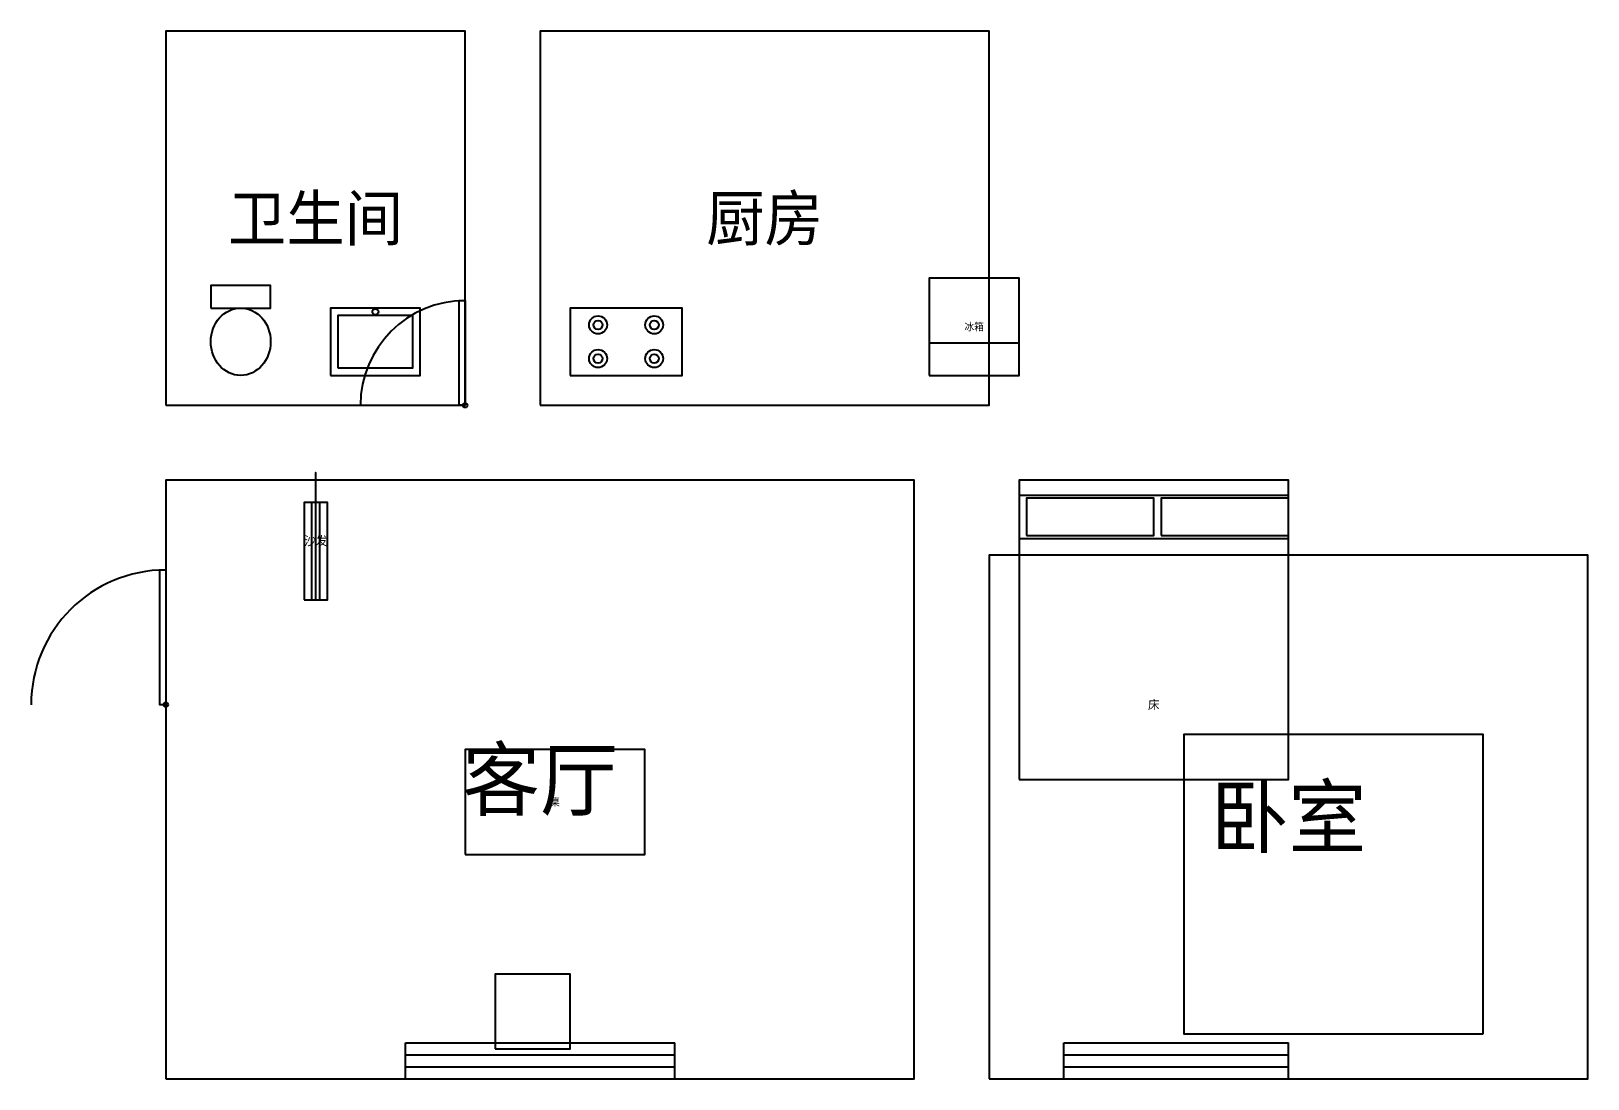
# Model space of a CAD drawing. Extents: x -900 to 9500, y 0 to 7000.
import ezdxf
from ezdxf.enums import TextEntityAlignment as Align

# ---------------------------------------------------------------- set-up
doc = ezdxf.new("R2010")
doc.units = 13
for name, color, linetype in [('DOOR', 30, 'Continuous'), ('FURNITURE', 8, 'Continuous'), ('TEXT', 3, 'Continuous'), ('WALL', 7, 'Continuous'), ('WINDOW', 140, 'Continuous')]:
    doc.layers.add(name, color=color, linetype=linetype)

# ---------------------------------------------------------------- blocks, each defined once
blk = doc.blocks.new('W_1800')
at = {"layer": 'WINDOW'}
for p, q in [((0, 240), (1800, 240)), ((0, 0), (0, 240)), ((1800, 0), (1800, 240)), ((0, 160), (1800, 160)), ((0, 80), (1800, 80)), ((0, 0), (1800, 0))]:
    blk.add_line(p, q, dxfattribs=at)
blk = doc.blocks.new('M_900')
at = {"layer": 'DOOR'}
blk.add_lwpolyline([(0, 0), (0, 40), (900, 40), (900, 0)], close=True, dxfattribs=at)
blk.add_circle((0, 0), 15, dxfattribs=at)
blk.add_arc((0, 0), 900, 0, 90, dxfattribs=at)
blk = doc.blocks.new('SOFA_3P')
at = {"layer": 'FURNITURE'}
for p, q in [((-25, 0), (-25, 650)), ((28, 0), (28, 650))]:
    blk.add_line(p, q, dxfattribs=at)
for points in [[(0, 0), (3, 0), (3, 850), (0, 850)], [(0, 650), (3, 650), (3, 850), (0, 850)], [(-77, 0), (3, 0), (3, 650), (-77, 650)], [(0, 0), (80, 0), (80, 650), (0, 650)]]:
    blk.add_lwpolyline(points, close=True, dxfattribs=at)
blk.add_text('沙发', height=60, dxfattribs=at).set_placement((2, 395), align=Align.MIDDLE_CENTER)
blk = doc.blocks.new('TABLE_1200')
at = {"layer": 'FURNITURE'}
blk.add_lwpolyline([(0, 0), (1200, 0), (1200, 700), (0, 700)], close=True, dxfattribs=at)
blk.add_text('桌', height=50, dxfattribs=at).set_placement((600, 350), align=Align.MIDDLE_CENTER)
blk = doc.blocks.new('TV')
at = {"layer": 'FURNITURE'}
blk.add_lwpolyline([(0, 0), (500, 0), (500, 500), (0, 500)], close=True, dxfattribs=at)
blk = doc.blocks.new('W_1500')
at = {"layer": 'WINDOW'}
for p, q in [((0, 240), (1500, 240)), ((0, 0), (0, 240)), ((1500, 0), (1500, 240)), ((0, 160), (1500, 160)), ((0, 80), (1500, 80)), ((0, 0), (1500, 0))]:
    blk.add_line(p, q, dxfattribs=at)
blk = doc.blocks.new('BED_1800')
at = {"layer": 'FURNITURE'}
blk.add_line((0, 1610), (1800, 1610), dxfattribs=at)
for points in [[(0, 0), (1800, 0), (1800, 2000), (0, 2000)], [(0, 1900), (1800, 1900), (1800, 2000), (0, 2000)], [(50, 1630), (900, 1630), (900, 1880), (50, 1880)], [(950, 1630), (1800, 1630), (1800, 1880), (950, 1880)]]:
    blk.add_lwpolyline(points, close=True, dxfattribs=at)
blk.add_text('床', height=60, dxfattribs=at).set_placement((900, 500), align=Align.MIDDLE_CENTER)
blk = doc.blocks.new('WARDROBE_2000')
at = {"layer": 'FURNITURE'}
blk.add_lwpolyline([(0, 0), (2000, 0), (2000, 2000), (0, 2000)], close=True, dxfattribs=at)
blk = doc.blocks.new('M_700')
at = {"layer": 'DOOR'}
blk.add_lwpolyline([(0, 0), (0, 40), (700, 40), (700, 0)], close=True, dxfattribs=at)
blk.add_circle((0, 0), 15, dxfattribs=at)
blk.add_arc((0, 0), 700, 0, 90, dxfattribs=at)
blk = doc.blocks.new('TOILET')
at = {"layer": 'FURNITURE'}
blk.add_lwpolyline([(0, 450), (400, 450), (400, 600), (0, 600)], close=True, dxfattribs=at)
blk.add_ellipse((200, 225), major_axis=(0, 225), ratio=0.888889, dxfattribs=at)
blk = doc.blocks.new('SINK')
at = {"layer": 'FURNITURE'}
for points in [[(0, 0), (600, 0), (600, 450), (0, 450)], [(50, 50), (550, 50), (550, 400), (50, 400)]]:
    blk.add_lwpolyline(points, close=True, dxfattribs=at)
blk.add_circle((300, 425), 20, dxfattribs=at)
blk = doc.blocks.new('STOVE')
at = {"layer": 'FURNITURE'}
blk.add_lwpolyline([(0, 0), (750, 0), (750, 450), (0, 450)], close=True, dxfattribs=at)
for centre, radius in [((187.5, 337.5), 60), ((187.5, 337.5), 30), ((562.5, 337.5), 60), ((562.5, 337.5), 30), ((187.5, 112.5), 60), ((187.5, 112.5), 30), ((562.5, 112.5), 60), ((562.5, 112.5), 30)]:
    blk.add_circle(centre, radius, dxfattribs=at)
blk = doc.blocks.new('FRIDGE')
at = {"layer": 'FURNITURE'}
blk.add_line((0, 217), (600, 217), dxfattribs=at)
blk.add_lwpolyline([(0, 0), (600, 0), (600, 650), (0, 650)], close=True, dxfattribs=at)
blk.add_text('冰箱', height=50, dxfattribs=at).set_placement((300, 325), align=Align.MIDDLE_CENTER)

msp = doc.modelspace()

# ---------------------------------------------------------------- linework, layer by layer
at = {"layer": 'WALL'}
for points in [[(0, 4500), (2000, 4500), (2000, 7000), (0, 7000)], [(2500, 4500), (5500, 4500), (5500, 7000), (2500, 7000)], [(0, 0), (5000, 0), (5000, 4000), (0, 4000)], [(5500, 0), (9500, 0), (9500, 3500), (5500, 3500)]]:
    msp.add_lwpolyline(points, close=True, dxfattribs=at)

# ---------------------------------------------------------------- block references
at = {"layer": 'DOOR', "rotation": 90}
for name, p in [('M_700', (2000, 4500)), ('M_900', (0, 2500))]:
    msp.add_blockref(name, p, dxfattribs=at)
at = {"layer": 'FURNITURE'}
for name, p in [('FRIDGE', (5100, 4700)), ('TOILET', (300, 4700)), ('SINK', (1100, 4700)), ('STOVE', (2700, 4700)), ('SOFA_3P', (1000, 3200)), ('BED_1800', (5700, 2000)), ('TABLE_1200', (2000, 1500)), ('TV', (2200, 200))]:
    msp.add_blockref(name, p, dxfattribs=at)
at = {"layer": 'FURNITURE', "rotation": 90}
msp.add_blockref('WARDROBE_2000', (8800, 300), dxfattribs=at)
at = {"layer": 'WINDOW'}
for name, p in [('W_1800', (1600, 0)), ('W_1500', (6000, 0))]:
    msp.add_blockref(name, p, dxfattribs=at)

# ---------------------------------------------------------------- texts
at = {"layer": 'TEXT'}
for s, height, p in [('卫生间', 300, (1000, 5750)), ('厨房', 300, (4000, 5750)), ('客厅', 400, (2500, 2000)), ('卧室', 400, (7500, 1750))]:
    msp.add_text(s, height=height, dxfattribs=at).set_placement(p, align=Align.MIDDLE_CENTER)

doc.saveas('drawing.dxf')
